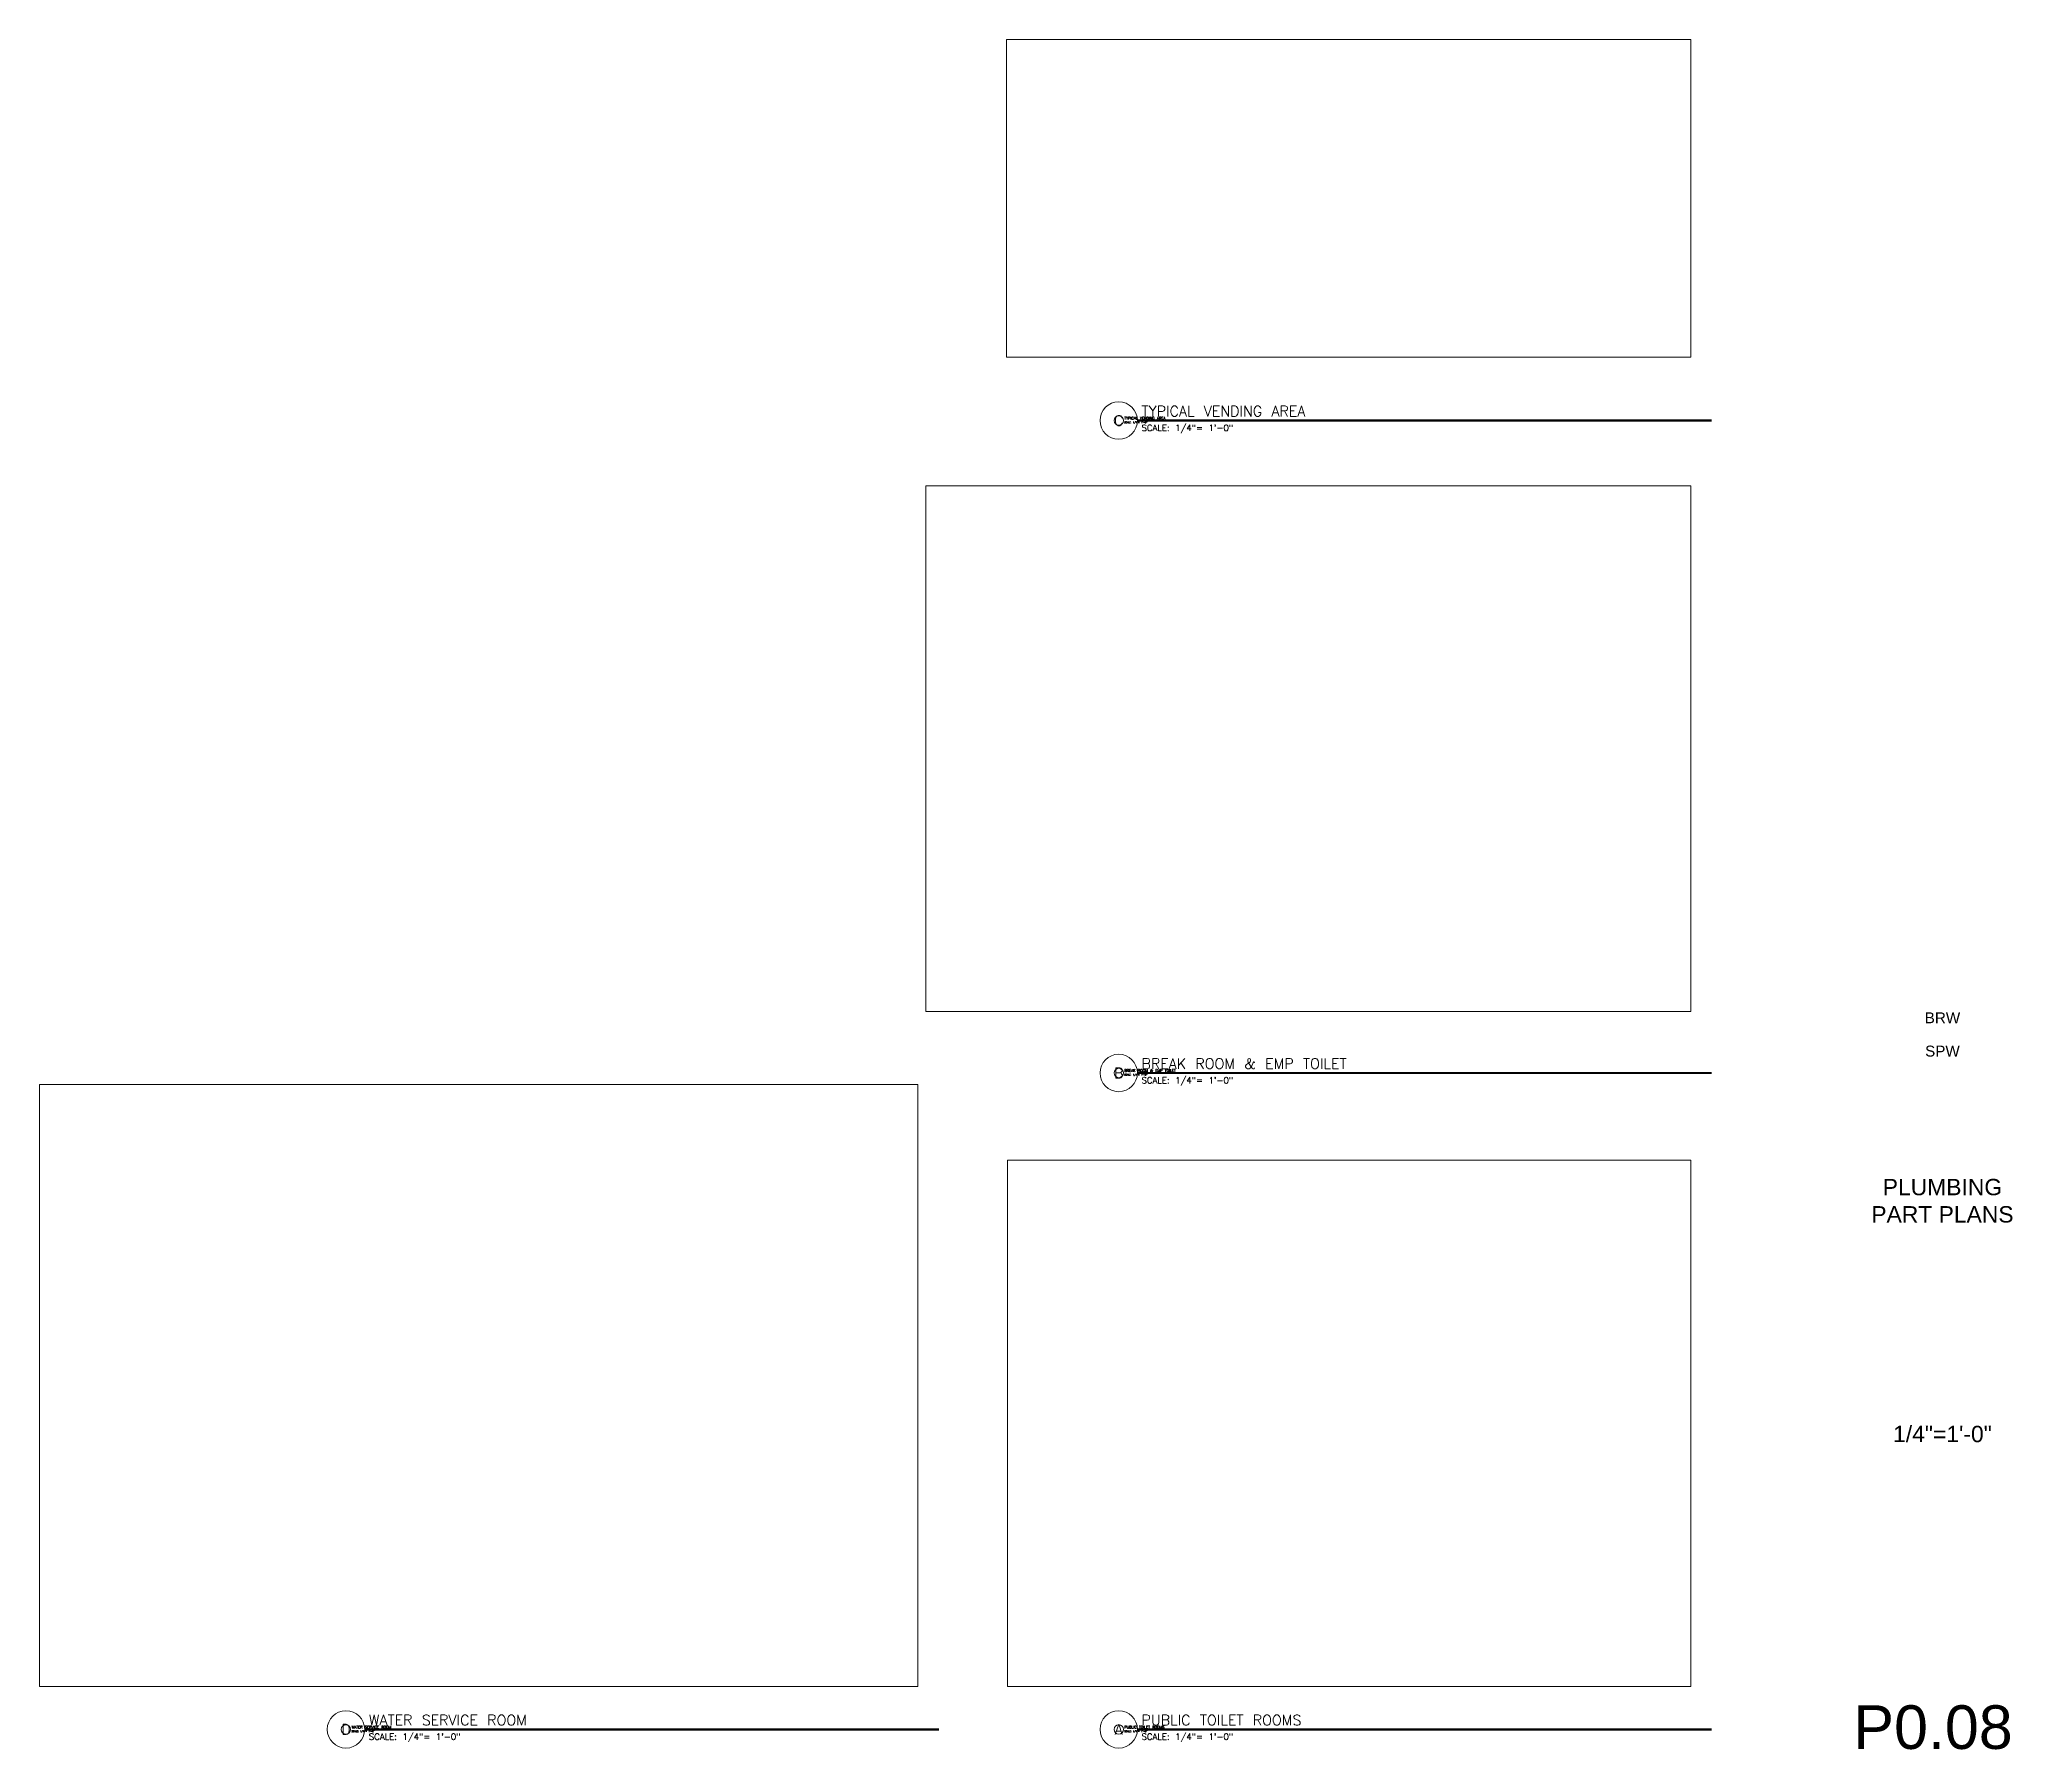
# Paper-space layout 'P0-08_24x36' of a CAD drawing. Extents: x 12.8 to 35, y 1 to 20.3.
import ezdxf
from ezdxf.enums import TextEntityAlignment as Align

# ---------------------------------------------------------------- set-up
doc = ezdxf.new("R2010")
doc.units = 0
doc.header["$LTSCALE"] = 18
doc.header["$MEASUREMENT"] = 0
doc.layers.add('0-BORDER-TXT', color=2, linetype='Continuous')
for name, color, linetype, lineweight in [('G-ANNO-TEXT', 70, 'Continuous', 0), ('G-ANNO-TEXT @ 12', 70, 'Continuous', 0), ('G-ANNO-TEXT @ 48', 70, 'Continuous', 0)]:
    doc.layers.add(name, color=color, linetype=linetype, lineweight=lineweight)
doc.layers.add('G-Anno-View', color=161, linetype='Continuous', lineweight=18, plot=False)
doc.styles.add('Arial_1', font='arial.ttf', dxfattribs={"height": 0.092206})
doc.styles.add('RomanS', font='arial.ttf')
doc.styles.get("Standard").update_dxf_attribs({"font": 'txt.shx'})

# ---------------------------------------------------------------- blocks, each defined once
blk = doc.blocks.new('Anno_Title_A1')
at = {"linetype": 'ByBlock', "lineweight": -2}
blk.add_circle((0, 0), 2.25, dxfattribs=at)
blk.add_circle((0, 0), 2.25, dxfattribs=at)
at = {"linetype": 'ByBlock', "lineweight": -2, "style": 'RomanS'}
blk.add_attdef('NUMBER', text='', height=1.25, dxfattribs=at).set_placement((0, 0), align=Align.MIDDLE)
blk = doc.blocks.new('*U2298')
at = {"layer": 'G-ANNO-TEXT @ 12', "xscale": 0.0234375, "yscale": 0.0234375, "zscale": 0.0234375}
blk.add_blockref('Anno_Title_A1', (24.948, 1.224), dxfattribs=at)
at = {"layer": 'G-ANNO-TEXT @ 48', "xscale": 0.09375, "yscale": 0.09375, "zscale": 0.09375}
blk.add_blockref('Anno_Title_A1', (24.948, 1.224), dxfattribs=at)
blk = doc.blocks.new('Anno_Title_T1')
at = {"linetype": 'ByBlock', "lineweight": -2, "style": 'RomanS'}
blk.add_attdef('TITLE', (2.75, 0.5), '', height=1.25, dxfattribs=at)
blk.add_attdef('SCALE', text='', height=0.75, dxfattribs=at).set_placement((2.75, -0.5), align=Align.TOP_LEFT)
blk = doc.blocks.new('*U2299')
at = {"layer": 'G-ANNO-TEXT @ 12'}
ref = blk.add_blockref('Anno_Title_T1', (24.948, 1.224), dxfattribs=dict(at, xscale=0.0234375, yscale=0.0234375, zscale=0.0234375))
ref.add_attrib('SCALE', 'SCALE: 1/4"= 1\'-0"', dxfattribs={"layer": '0', "linetype": 'ByBlock', "lineweight": -2, "height": 0.01758}).set_placement((25.012, 1.212), align=Align.TOP_LEFT)
ref.add_attrib('TITLE', 'PUBLIC TOILET ROOMS', (25.012, 1.236), dxfattribs={"layer": '0', "linetype": 'ByBlock', "lineweight": -2, "height": 0.0293})
at = {"layer": 'G-ANNO-TEXT @ 48'}
ref = blk.add_blockref('Anno_Title_T1', (24.948, 1.224), dxfattribs=dict(at, xscale=0.09375, yscale=0.09375, zscale=0.09375))
ref.add_attrib('SCALE', 'SCALE: 1/4"= 1\'-0"', dxfattribs={"layer": '0', "linetype": 'ByBlock', "lineweight": -2, "height": 0.07031}).set_placement((25.205, 1.177), align=Align.TOP_LEFT)
ref.add_attrib('TITLE', 'PUBLIC TOILET ROOMS', (25.205, 1.271), dxfattribs={"layer": '0', "linetype": 'ByBlock', "lineweight": -2, "height": 0.11719})
blk = doc.blocks.new('*U2300')
at = {"layer": 'G-ANNO-TEXT @ 12', "xscale": 0.0234375, "yscale": 0.0234375, "zscale": 0.0234375}
blk.add_blockref('Anno_Title_A1', (24.948, 8.624), dxfattribs=at)
at = {"layer": 'G-ANNO-TEXT @ 48', "xscale": 0.09375, "yscale": 0.09375, "zscale": 0.09375}
blk.add_blockref('Anno_Title_A1', (24.948, 8.624), dxfattribs=at)
blk = doc.blocks.new('*U2301')
at = {"layer": 'G-ANNO-TEXT @ 12'}
ref = blk.add_blockref('Anno_Title_T1', (24.948, 8.624), dxfattribs=dict(at, xscale=0.0234375, yscale=0.0234375, zscale=0.0234375))
ref.add_attrib('SCALE', 'SCALE: 1/4"= 1\'-0"', dxfattribs={"layer": '0', "linetype": 'ByBlock', "lineweight": -2, "height": 0.01758}).set_placement((25.012, 8.613), align=Align.TOP_LEFT)
ref.add_attrib('TITLE', 'BREAK ROOM & EMP TOILET', (25.012, 8.636), dxfattribs={"layer": '0', "linetype": 'ByBlock', "lineweight": -2, "height": 0.0293})
at = {"layer": 'G-ANNO-TEXT @ 48'}
ref = blk.add_blockref('Anno_Title_T1', (24.948, 8.624), dxfattribs=dict(at, xscale=0.09375, yscale=0.09375, zscale=0.09375))
ref.add_attrib('SCALE', 'SCALE: 1/4"= 1\'-0"', dxfattribs={"layer": '0', "linetype": 'ByBlock', "lineweight": -2, "height": 0.07031}).set_placement((25.205, 8.577), align=Align.TOP_LEFT)
ref.add_attrib('TITLE', 'BREAK ROOM & EMP TOILET', (25.205, 8.671), dxfattribs={"layer": '0', "linetype": 'ByBlock', "lineweight": -2, "height": 0.11719})
blk = doc.blocks.new('*U2349')
at = {"layer": 'G-ANNO-TEXT @ 12', "xscale": 0.0234375, "yscale": 0.0234375, "zscale": 0.0234375}
blk.add_blockref('Anno_Title_A1', (24.948, 15.979), dxfattribs=at)
at = {"layer": 'G-ANNO-TEXT @ 48', "xscale": 0.09375, "yscale": 0.09375, "zscale": 0.09375}
blk.add_blockref('Anno_Title_A1', (24.948, 15.979), dxfattribs=at)
blk = doc.blocks.new('*U2350')
at = {"layer": 'G-ANNO-TEXT @ 12'}
ref = blk.add_blockref('Anno_Title_T1', (24.948, 15.979), dxfattribs=dict(at, xscale=0.0234375, yscale=0.0234375, zscale=0.0234375))
ref.add_attrib('SCALE', 'SCALE: 1/4"= 1\'-0"', dxfattribs={"layer": '0', "linetype": 'ByBlock', "lineweight": -2, "height": 0.01758}).set_placement((25.012, 15.967), align=Align.TOP_LEFT)
ref.add_attrib('TITLE', 'TYPICAL VENDING AREA', (25.012, 15.991), dxfattribs={"layer": '0', "linetype": 'ByBlock', "lineweight": -2, "height": 0.0293})
at = {"layer": 'G-ANNO-TEXT @ 48'}
ref = blk.add_blockref('Anno_Title_T1', (24.948, 15.979), dxfattribs=dict(at, xscale=0.09375, yscale=0.09375, zscale=0.09375))
ref.add_attrib('SCALE', 'SCALE: 1/4"= 1\'-0"', dxfattribs={"layer": '0', "linetype": 'ByBlock', "lineweight": -2, "height": 0.07031}).set_placement((25.205, 15.932), align=Align.TOP_LEFT)
ref.add_attrib('TITLE', 'TYPICAL VENDING AREA', (25.205, 16.026), dxfattribs={"layer": '0', "linetype": 'ByBlock', "lineweight": -2, "height": 0.11719})
blk = doc.blocks.new('*U2467')
at = {"layer": 'G-ANNO-TEXT @ 12', "xscale": 0.0234375, "yscale": 0.0234375, "zscale": 0.0234375}
blk.add_blockref('Anno_Title_A1', (16.239, 1.224), dxfattribs=at)
at = {"layer": 'G-ANNO-TEXT @ 48', "xscale": 0.09375, "yscale": 0.09375, "zscale": 0.09375}
blk.add_blockref('Anno_Title_A1', (16.239, 1.224), dxfattribs=at)
blk = doc.blocks.new('*U2468')
at = {"layer": 'G-ANNO-TEXT @ 12'}
ref = blk.add_blockref('Anno_Title_T1', (16.239, 1.224), dxfattribs=dict(at, xscale=0.0234375, yscale=0.0234375, zscale=0.0234375))
ref.add_attrib('SCALE', 'SCALE: 1/4"= 1\'-0"', dxfattribs={"layer": '0', "linetype": 'ByBlock', "lineweight": -2, "height": 0.01758}).set_placement((16.303, 1.212), align=Align.TOP_LEFT)
ref.add_attrib('TITLE', 'WATER SERVICE ROOM', (16.303, 1.236), dxfattribs={"layer": '0', "linetype": 'ByBlock', "lineweight": -2, "height": 0.0293})
at = {"layer": 'G-ANNO-TEXT @ 48'}
ref = blk.add_blockref('Anno_Title_T1', (16.239, 1.224), dxfattribs=dict(at, xscale=0.09375, yscale=0.09375, zscale=0.09375))
ref.add_attrib('SCALE', 'SCALE: 1/4"= 1\'-0"', dxfattribs={"layer": '0', "linetype": 'ByBlock', "lineweight": -2, "height": 0.07031}).set_placement((16.497, 1.177), align=Align.TOP_LEFT)
ref.add_attrib('TITLE', 'WATER SERVICE ROOM', (16.497, 1.271), dxfattribs={"layer": '0', "linetype": 'ByBlock', "lineweight": -2, "height": 0.11719})

psp = doc.layouts.new('P0-08_24x36')

# ---------------------------------------------------------------- linework, layer by layer
at = {"layer": 'G-ANNO-TEXT'}
for points in [[(25.159, 15.979, 0.025, 0.025, 0), (31.632, 15.979, 0.000521, 0.000521, 0)], [(25.159, 8.624, 0.025, 0.025, 0), (31.632, 8.624, 0.000521, 0.000521, 0)], [(16.45, 1.224, 0.025, 0.025, 0), (22.923, 1.224, 0.000521, 0.000521, 0)], [(25.159, 1.224, 0.025, 0.025, 0), (31.632, 1.224, 0.000521, 0.000521, 0)]]:
    psp.add_lwpolyline(points, format="xyseb", dxfattribs=at)

# ---------------------------------------------------------------- block references
for name in ['*U2349', '*U2350', '*U2300', '*U2301', '*U2467', '*U2468', '*U2298', '*U2299']:
    psp.add_blockref(name, (0, 0), dxfattribs=at)
at = {"layer": 'G-ANNO-TEXT @ 48'}
ref = psp.add_blockref('Anno_Title_A1', (24.948, 15.979), dxfattribs=dict(at, xscale=0.09375, yscale=0.09375, zscale=0.09375))
ref.add_attrib('NUMBER', 'C', dxfattribs={"layer": '0', "linetype": 'ByBlock', "lineweight": -2, "height": 0.117}).set_placement((24.948, 15.979), align=Align.MIDDLE)
ref = psp.add_blockref('Anno_Title_A1', (24.948, 8.624), dxfattribs=dict(at, xscale=0.09375, yscale=0.09375, zscale=0.09375))
ref.add_attrib('NUMBER', 'B', dxfattribs={"layer": '0', "linetype": 'ByBlock', "lineweight": -2, "height": 0.117}).set_placement((24.948, 8.624), align=Align.MIDDLE)
ref = psp.add_blockref('Anno_Title_A1', (16.239, 1.224), dxfattribs=dict(at, xscale=0.09375, yscale=0.09375, zscale=0.09375))
ref.add_attrib('NUMBER', 'D', dxfattribs={"layer": '0', "linetype": 'ByBlock', "lineweight": -2, "height": 0.117}).set_placement((16.239, 1.224), align=Align.MIDDLE)
ref = psp.add_blockref('Anno_Title_A1', (24.948, 1.224), dxfattribs=dict(at, xscale=0.09375, yscale=0.09375, zscale=0.09375))
ref.add_attrib('NUMBER', 'A', dxfattribs={"layer": '0', "linetype": 'ByBlock', "lineweight": -2, "height": 0.117}).set_placement((24.948, 1.224), align=Align.MIDDLE)

# ---------------------------------------------------------------- texts
at = {"layer": '0-BORDER-TXT', "style": 'Arial_1'}
for s, height, p in [('BRW', 0.1228, (34.231, 9.246)), ('SPW', 0.1228, (34.231, 8.871)), ('1/4"=1\'-0"', 0.1844, (34.231, 4.558)), ('P0.08', 0.4917, (34.125, 1.25))]:
    psp.add_text(s, height=height, dxfattribs=at).set_placement(p, align=Align.MIDDLE)
at = {"layer": '0-BORDER-TXT', "insert": (34.231, 7.183), "char_height": 0.1844, "width": 2.51547, "attachment_point": 5, "style": 'Arial_1'}
psp.add_mtext('PLUMBING\\PPART PLANS', dxfattribs=at)

# ---------------------------------------------------------------- viewports
at = {"layer": 'G-Anno-View'}
for center, size, view_center_point, view_height, status in [((27.539, 18.484), (7.709, 3.5831), (13681.449, 1234.413), 171.98899, 4), ((27.084, 12.28), (8.62, 5.92412), (799.978, 1547.084), 284.35768, 3), ((17.735, 5.101), (9.9, 6.78451), (3535.447, 920.982), 325.65645, 5)]:
    vp = psp.add_viewport(center=center, size=size, view_center_point=view_center_point, view_height=view_height, status=status, dxfattribs=at)
    vp.frozen_layers = ['G-ANNO-TEXT @ 12']
vp = psp.add_viewport(center=(27.544, 4.675), size=(7.699, 5.93332), view_center_point=(2165.456, 1326.682), view_height=284.79952, dxfattribs=at)
vp.frozen_layers = ['G-ANNO-TEXT @ 12']

doc.saveas('drawing.dxf')
